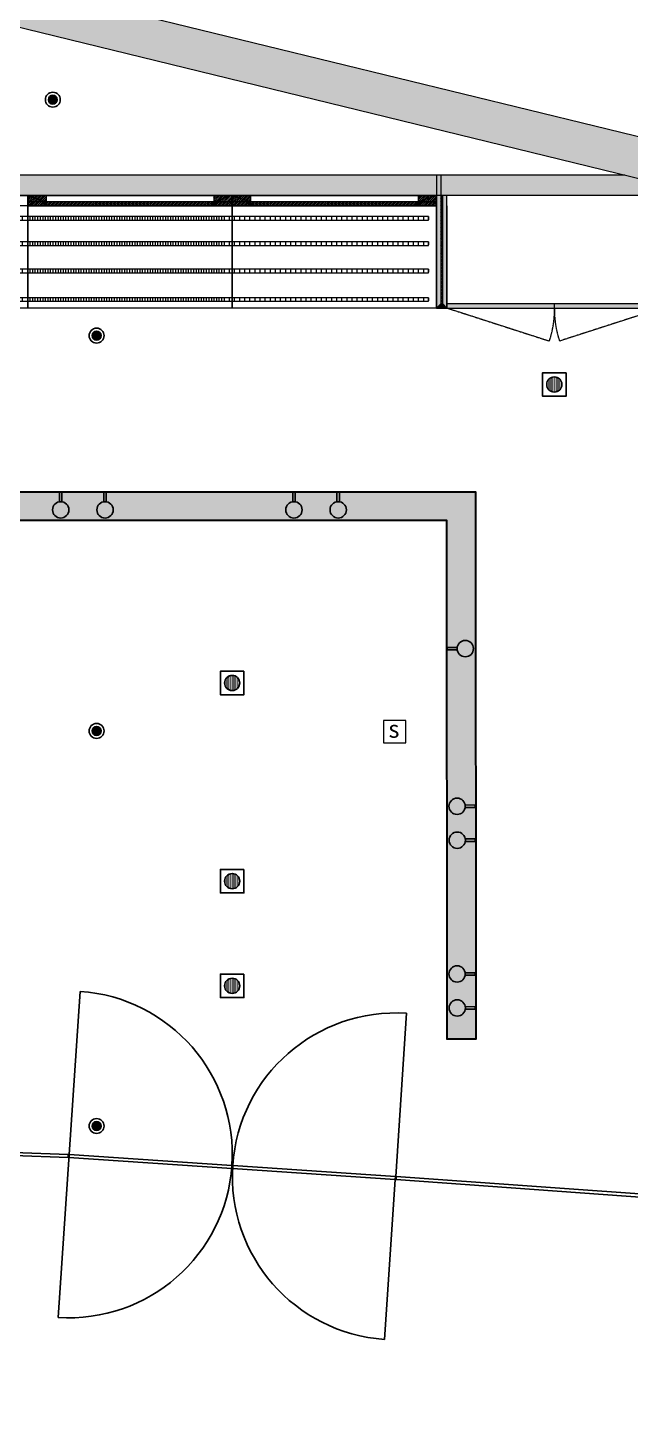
# Model space of a CAD drawing. Header units: millimetres. Extents: x 346472 to 732256, y -34068 to -15883.
# Drawn here: x 666451 to 669400, y -29478 to -22743 of the extents above; entities that cross this region are included whole.
import ezdxf

# ---------------------------------------------------------------- set-up
doc = ezdxf.new("R2010")
doc.units = ezdxf.units.MM
doc.header["$LTSCALE"] = 7
doc.linetypes.add('DASH', pattern=[0.35, 0.25, -0.1])
doc.linetypes.add('TRATTEGGIATA2', pattern=[9.525, 6.35, -3.175])
doc.layers.get('0').update_dxf_attribs({"lineweight": 0})
for name, color, linetype in [('1建筑平面', 7, 'Continuous'), ('LD_light', 253, 'Continuous'), ('mdf panels', 7, 'Continuous'), ('WALL', 7, 'Continuous'), ('walls', 7, 'Continuous'), ('消防', 5, 'Continuous')]:
    doc.layers.add(name, color=color, linetype=linetype)
for name, color, linetype, lineweight in [('black lacquared metal', 1, 'Continuous', 9), ('EA7 FLOOR', 253, 'Continuous', 5), ('EA7 furniture', 7, 'Continuous', 5), ('LIGHTING LAY OUT', 1, 'Continuous', 18), ('materials', 1, 'Continuous', 40), ('QUOTE', 251, 'Continuous', 5), ('文字', 6, 'Continuous', 5)]:
    doc.layers.add(name, color=color, linetype=linetype, lineweight=lineweight)
doc.styles.add('图签-仿宋', font='')
doc.styles.get('图签-仿宋').set_extended_font_data('FangSong_GB2312')
pattern_1 = [(45, (577591.918, -38300.846), (-4.49012806, 4.49012806), [])]
pattern_2 = [(45, (578591.918, -38300.846), (-4.49012806, 4.49012806), [])]
pattern_3 = [(270, (858875.792, -16040.655), (25, -2e-14), [120, -15, 30, -15])]
pattern_4 = [(270, (858875.792, -15643.892), (25, -2e-14), [120, -15, 30, -15])]
pattern_5 = [(270, (858875.792, -15901.082), (25, -2e-14), [120, -15, 30, -15])]
pattern_6 = [(270, (858875.792, -15767.665), (25, -2e-14), [120, -15, 30, -15])]
pattern_7 = [(270, (859887.348, -16040.655), (25, -2e-14), [120, -15, 30, -15])]
pattern_8 = [(270, (859887.348, -15643.892), (25, -2e-14), [120, -15, 30, -15])]
pattern_9 = [(270, (859887.348, -15901.082), (25, -2e-14), [120, -15, 30, -15])]
pattern_10 = [(270, (859887.348, -15767.665), (25, -2e-14), [120, -15, 30, -15])]

# ---------------------------------------------------------------- blocks, each defined once
blk = doc.blocks.new('Single Rec_1')
at = {"layer": 'LD_light'}
h = blk.add_hatch(dxfattribs=at)
h.set_pattern_fill('DOTS', color=1, scale=10, style=0)
h.set_pattern_definition([(0, (-51.6286, 0), (0.3125, 0.625), [0, -0.625])])
h.paths.add_polyline_path([(10111.94, -501.53, 1), (10103.73, -501.53, 1)])
at = {"layer": 'LD_light', "color": 1}
blk.add_lwpolyline([(10101.49, -495.18), (10114.19, -495.18), (10114.19, -507.88), (10101.49, -507.88)], close=True, dxfattribs=at)
blk.add_circle((10107.84, -501.53), 4.11, dxfattribs=at)
blk = doc.blocks.new('VIVO-M_F')
at = {"layer": 'LD_light', "color": 1}
for p, q in [((10141.08, -318.12), (10141.08, -312.06)), ((10141.08, -312.06), (10142.58, -312.06)), ((10142.58, -318.12), (10142.58, -312.06))]:
    blk.add_line(p, q, dxfattribs=at)
blk.add_circle((10141.83, -323.06), 5, dxfattribs=at)
blk = doc.blocks.new('A$C1A5804E3')
at = {"color": 5, "ltscale": 2}
blk.add_lwpolyline([(-699236, -432956), (-698936, -432956), (-698936, -432656), (-699236, -432656)], close=True, dxfattribs=at)
at = {"color": 5, "ltscale": 2, "style": '图签-仿宋'}
blk.add_text('s', height=232, dxfattribs=at).set_placement((-699174, -432889))

msp = doc.modelspace()

# ---------------------------------------------------------------- hatches: boundary and pattern name
at = {"lineweight": 5, "ltscale": 100}
h = msp.add_hatch(color=0, dxfattribs=at)
h.dxf.hatch_style = 1
h.paths.add_polyline_path([(667362.4, -23566.1), (667450.4, -23566.1), (667362.4, -23596.1)], flags=17)
h.paths.add_polyline_path([(667450.4, -23566.1), (667450.4, -23596.1), (667362.4, -23596.1)])
h.paths.add_polyline_path([(667372.4, -23596.1), (667450.4, -23596.1), (667450.4, -23616.1), (667372.4, -23616.1)])
h.paths.add_polyline_path([(666454.4, -23596.1), (667362.4, -23596.1), (667362.4, -23616.1), (666454.4, -23616.1)])
h.paths.add_polyline_path([(666454.4, -23566.1), (666542.4, -23566.1), (666542.4, -23596.1)], flags=17)
h.paths.add_polyline_path([(666454.4, -23566.1), (666542.4, -23596.1), (666454.4, -23596.1)])
h = msp.add_hatch(color=8, dxfattribs=at)
h.dxf.hatch_style = 1
h.paths.add_polyline_path([(667362.4, -23566.1), (667450.4, -23566.1), (667362.4, -23596.1)], flags=17)
h.paths.add_polyline_path([(667450.4, -23566.1), (667450.4, -23596.1), (667362.4, -23596.1)])
h.paths.add_polyline_path([(667372.4, -23596.1), (667450.4, -23596.1), (667450.4, -23616.1), (667372.4, -23616.1)])
h.paths.add_polyline_path([(666454.4, -23596.1), (667362.4, -23596.1), (667362.4, -23616.1), (666454.4, -23616.1)])
h.paths.add_polyline_path([(666454.4, -23566.1), (666542.4, -23566.1), (666542.4, -23596.1)], flags=17)
h.paths.add_polyline_path([(666454.4, -23566.1), (666542.4, -23596.1), (666454.4, -23596.1)])
h = msp.add_hatch(color=0, dxfattribs=at)
h.dxf.hatch_style = 1
h.paths.add_polyline_path([(668362.4, -23566.1), (668450.4, -23566.1), (668362.4, -23596.1)], flags=17)
h.paths.add_polyline_path([(668450.4, -23566.1), (668450.4, -23596.1), (668362.4, -23596.1)])
h.paths.add_polyline_path([(668372.4, -23596.1), (668450.4, -23596.1), (668450.4, -23616.1), (668372.4, -23616.1)])
h.paths.add_polyline_path([(667454.4, -23596.1), (668362.4, -23596.1), (668362.4, -23616.1), (667454.4, -23616.1)])
h.paths.add_polyline_path([(667454.4, -23566.1), (667542.4, -23566.1), (667542.4, -23596.1)], flags=17)
h.paths.add_polyline_path([(667454.4, -23566.1), (667542.4, -23596.1), (667454.4, -23596.1)])
h = msp.add_hatch(color=8, dxfattribs=at)
h.dxf.hatch_style = 1
h.paths.add_polyline_path([(668362.4, -23566.1), (668450.4, -23566.1), (668362.4, -23596.1)], flags=17)
h.paths.add_polyline_path([(668450.4, -23566.1), (668450.4, -23596.1), (668362.4, -23596.1)])
h.paths.add_polyline_path([(668372.4, -23596.1), (668450.4, -23596.1), (668450.4, -23616.1), (668372.4, -23616.1)])
h.paths.add_polyline_path([(667454.4, -23596.1), (668362.4, -23596.1), (668362.4, -23616.1), (667454.4, -23616.1)])
h.paths.add_polyline_path([(667454.4, -23566.1), (667542.4, -23566.1), (667542.4, -23596.1)], flags=17)
h.paths.add_polyline_path([(667454.4, -23566.1), (667542.4, -23596.1), (667454.4, -23596.1)])
at = {"layer": 'EA7 furniture', "lineweight": 5}
h = msp.add_hatch(color=0, dxfattribs=at)
h.dxf.hatch_style = 1
h.paths.add_polyline_path([(669028.6, -24096.1), (668502.4, -24096.1), (668502.4, -24116.1), (669028.6, -24116.1)])
h.paths.add_polyline_path([(669554.7, -24096.1), (669052.4, -24096.1), (669052.4, -24116.1), (669554.7, -24116.1), (669554.7, -24116.1)])
h.paths.add_polyline_path([(669052.4, -24096.1), (669028.6, -24096.1), (669028.6, -24116.1), (669052.4, -24116.1)])
h = msp.add_hatch(color=8, dxfattribs=at)
h.dxf.hatch_style = 1
h.paths.add_polyline_path([(669028.6, -24096.1), (668502.4, -24096.1), (668502.4, -24116.1), (669028.6, -24116.1)])
h.paths.add_polyline_path([(669554.7, -24096.1), (669052.4, -24096.1), (669052.4, -24116.1), (669554.7, -24116.1), (669554.7, -24116.1)])
h.paths.add_polyline_path([(669052.4, -24096.1), (669028.6, -24096.1), (669028.6, -24116.1), (669052.4, -24116.1)])
at = {"layer": 'LIGHTING LAY OUT'}
h = msp.add_hatch(dxfattribs=at)
h.set_pattern_fill('ACAD_ISO08W100', color=1, scale=5, angle=-90)
h.set_pattern_definition(pattern_4)
h.paths.add_polyline_path([(667401.6, -23669), (665451.1, -23669), (665451.1, -23686.5), (667401.6, -23686.5)])
h = msp.add_hatch(dxfattribs=at)
h.set_pattern_fill('ACAD_ISO08W100', color=8, scale=5, angle=-90)
h.set_pattern_definition(pattern_4)
h.paths.add_polyline_path([(667401.6, -23669), (665451.1, -23669), (665451.1, -23686.5), (667401.6, -23686.5)])
h = msp.add_hatch(dxfattribs=at)
h.set_pattern_fill('ACAD_ISO08W100', color=1, scale=5, angle=-90)
h.set_pattern_definition(pattern_8)
h.paths.add_polyline_path([(668413.2, -23669), (666462.7, -23669), (666462.7, -23686.5), (668413.2, -23686.5)])
h = msp.add_hatch(dxfattribs=at)
h.set_pattern_fill('ACAD_ISO08W100', color=8, scale=5, angle=-90)
h.set_pattern_definition(pattern_8)
h.paths.add_polyline_path([(668413.2, -23669), (666462.7, -23669), (666462.7, -23686.5), (668413.2, -23686.5)])
h = msp.add_hatch(dxfattribs=at)
h.set_pattern_fill('ACAD_ISO08W100', color=1, scale=5, angle=-90)
h.set_pattern_definition(pattern_6)
h.paths.add_polyline_path([(667401.6, -23792.7), (665451.1, -23792.7), (665451.1, -23810.2), (667401.6, -23810.2)])
h = msp.add_hatch(dxfattribs=at)
h.set_pattern_fill('ACAD_ISO08W100', color=8, scale=5, angle=-90)
h.set_pattern_definition(pattern_6)
h.paths.add_polyline_path([(667401.6, -23792.7), (665451.1, -23792.7), (665451.1, -23810.2), (667401.6, -23810.2)])
h = msp.add_hatch(dxfattribs=at)
h.set_pattern_fill('ACAD_ISO08W100', color=1, scale=5, angle=-90)
h.set_pattern_definition(pattern_10)
h.paths.add_polyline_path([(668413.2, -23792.7), (666462.7, -23792.7), (666462.7, -23810.2), (668413.2, -23810.2)])
h = msp.add_hatch(dxfattribs=at)
h.set_pattern_fill('ACAD_ISO08W100', color=8, scale=5, angle=-90)
h.set_pattern_definition(pattern_10)
h.paths.add_polyline_path([(668413.2, -23792.7), (666462.7, -23792.7), (666462.7, -23810.2), (668413.2, -23810.2)])
h = msp.add_hatch(dxfattribs=at)
h.set_pattern_fill('ACAD_ISO08W100', color=1, scale=5, angle=-90)
h.set_pattern_definition(pattern_5)
h.paths.add_polyline_path([(667401.6, -23926.2), (665451.1, -23926.2), (665451.1, -23943.6), (667401.6, -23943.6)])
h = msp.add_hatch(dxfattribs=at)
h.set_pattern_fill('ACAD_ISO08W100', color=8, scale=5, angle=-90)
h.set_pattern_definition(pattern_5)
h.paths.add_polyline_path([(667401.6, -23926.2), (665451.1, -23926.2), (665451.1, -23943.6), (667401.6, -23943.6)])
h = msp.add_hatch(dxfattribs=at)
h.set_pattern_fill('ACAD_ISO08W100', color=1, scale=5, angle=-90)
h.set_pattern_definition(pattern_9)
h.paths.add_polyline_path([(668413.2, -23926.2), (666462.7, -23926.2), (666462.7, -23943.6), (668413.2, -23943.6)])
h = msp.add_hatch(dxfattribs=at)
h.set_pattern_fill('ACAD_ISO08W100', color=8, scale=5, angle=-90)
h.set_pattern_definition(pattern_9)
h.paths.add_polyline_path([(668413.2, -23926.2), (666462.7, -23926.2), (666462.7, -23943.6), (668413.2, -23943.6)])
h = msp.add_hatch(dxfattribs=at)
h.set_pattern_fill('ACAD_ISO08W100', color=1, scale=5, angle=-90)
h.set_pattern_definition(pattern_3)
h.paths.add_polyline_path([(667401.6, -24065.7), (665451.1, -24065.7), (665451.1, -24083.2), (667401.6, -24083.2)])
h = msp.add_hatch(dxfattribs=at)
h.set_pattern_fill('ACAD_ISO08W100', color=8, scale=5, angle=-90)
h.set_pattern_definition(pattern_3)
h.paths.add_polyline_path([(667401.6, -24065.7), (665451.1, -24065.7), (665451.1, -24083.2), (667401.6, -24083.2)])
h = msp.add_hatch(dxfattribs=at)
h.set_pattern_fill('ACAD_ISO08W100', color=1, scale=5, angle=-90)
h.set_pattern_definition(pattern_7)
h.paths.add_polyline_path([(668413.2, -24065.7), (666462.7, -24065.7), (666462.7, -24083.2), (668413.2, -24083.2)])
h = msp.add_hatch(dxfattribs=at)
h.set_pattern_fill('ACAD_ISO08W100', color=8, scale=5, angle=-90)
h.set_pattern_definition(pattern_7)
h.paths.add_polyline_path([(668413.2, -24065.7), (666462.7, -24065.7), (666462.7, -24083.2), (668413.2, -24083.2)])
at = {"layer": 'mdf panels', "lineweight": 5}
h = msp.add_hatch(dxfattribs=at)
h.set_pattern_fill('ANSI31', color=0, scale=2)
h.set_pattern_definition(pattern_1)
h.paths.add_polyline_path([(666532.4, -23596.1), (666454.4, -23596.1), (666454.4, -23616.1), (666532.4, -23616.1)])
h.paths.add_polyline_path([(666542.4, -23566.1), (666454.4, -23566.1), (666542.4, -23596.1)], flags=17)
h.paths.add_polyline_path([(666454.4, -23566.1), (666454.4, -23596.1), (666532.4, -23596.1), (666542.4, -23596.1)], flags=17)
h.paths.add_polyline_path([(667450.4, -23566.1), (667362.4, -23566.1), (667450.4, -23596.1)], flags=17)
h.paths.add_polyline_path([(667362.4, -23566.1), (667362.4, -23596.1), (667450.4, -23596.1)], flags=17)
h.paths.add_polyline_path([(667362.4, -23616.1), (667362.4, -23596.1), (666542.4, -23596.1), (666542.4, -23616.1)])
h.paths.add_polyline_path([(667372.4, -23596.1), (667372.4, -23616.1), (667450.4, -23616.1), (667450.4, -23596.1)])
h = msp.add_hatch(dxfattribs=at)
h.set_pattern_fill('ANSI31', color=8, scale=2)
h.set_pattern_definition(pattern_1)
h.paths.add_polyline_path([(666532.4, -23596.1), (666454.4, -23596.1), (666454.4, -23616.1), (666532.4, -23616.1)])
h.paths.add_polyline_path([(666542.4, -23566.1), (666454.4, -23566.1), (666542.4, -23596.1)], flags=17)
h.paths.add_polyline_path([(666454.4, -23566.1), (666454.4, -23596.1), (666532.4, -23596.1), (666542.4, -23596.1)], flags=17)
h.paths.add_polyline_path([(667450.4, -23566.1), (667362.4, -23566.1), (667450.4, -23596.1)], flags=17)
h.paths.add_polyline_path([(667362.4, -23566.1), (667362.4, -23596.1), (667450.4, -23596.1)], flags=17)
h.paths.add_polyline_path([(667362.4, -23616.1), (667362.4, -23596.1), (666542.4, -23596.1), (666542.4, -23616.1)])
h.paths.add_polyline_path([(667372.4, -23596.1), (667372.4, -23616.1), (667450.4, -23616.1), (667450.4, -23596.1)])
h = msp.add_hatch(dxfattribs=at)
h.set_pattern_fill('ANSI31', color=0, scale=2)
h.set_pattern_definition(pattern_2)
h.paths.add_polyline_path([(667532.4, -23596.1), (667454.4, -23596.1), (667454.4, -23616.1), (667532.4, -23616.1)])
h.paths.add_polyline_path([(667542.4, -23566.1), (667454.4, -23566.1), (667542.4, -23596.1)], flags=17)
h.paths.add_polyline_path([(667454.4, -23566.1), (667454.4, -23596.1), (667532.4, -23596.1), (667542.4, -23596.1)], flags=17)
h.paths.add_polyline_path([(668450.4, -23566.1), (668362.4, -23566.1), (668450.4, -23596.1)], flags=17)
h.paths.add_polyline_path([(668362.4, -23566.1), (668362.4, -23596.1), (668450.4, -23596.1)], flags=17)
h.paths.add_polyline_path([(668362.4, -23616.1), (668362.4, -23596.1), (667542.4, -23596.1), (667542.4, -23616.1)])
h.paths.add_polyline_path([(668372.4, -23596.1), (668372.4, -23616.1), (668450.4, -23616.1), (668450.4, -23596.1)])
h = msp.add_hatch(dxfattribs=at)
h.set_pattern_fill('ANSI31', color=8, scale=2)
h.set_pattern_definition(pattern_2)
h.paths.add_polyline_path([(667532.4, -23596.1), (667454.4, -23596.1), (667454.4, -23616.1), (667532.4, -23616.1)])
h.paths.add_polyline_path([(667542.4, -23566.1), (667454.4, -23566.1), (667542.4, -23596.1)], flags=17)
h.paths.add_polyline_path([(667454.4, -23566.1), (667454.4, -23596.1), (667532.4, -23596.1), (667542.4, -23596.1)], flags=17)
h.paths.add_polyline_path([(668450.4, -23566.1), (668362.4, -23566.1), (668450.4, -23596.1)], flags=17)
h.paths.add_polyline_path([(668362.4, -23566.1), (668362.4, -23596.1), (668450.4, -23596.1)], flags=17)
h.paths.add_polyline_path([(668362.4, -23616.1), (668362.4, -23596.1), (667542.4, -23596.1), (667542.4, -23616.1)])
h.paths.add_polyline_path([(668372.4, -23596.1), (668372.4, -23616.1), (668450.4, -23616.1), (668450.4, -23596.1)])
at = {"layer": 'QUOTE', "lineweight": 5}
h = msp.add_hatch(color=3, dxfattribs=at)
h.dxf.hatch_style = 1
h.set_gradient(color1=(63, 255, 0), color2=(0, 255, 0), tint=1)
h.paths.add_polyline_path([(662262.4, -25016.1), (668644.8, -25016.1), (668644.4, -25157.9), (662262.4, -25157.9)])
h = msp.add_hatch(color=3, dxfattribs=at)
h.dxf.hatch_style = 1
h.set_gradient(color1=(63, 255, 0), color2=(0, 255, 0), tint=1)
h.paths.add_polyline_path([(668500.2, -25157.9), (668644.4, -25157.9), (668644.4, -27695.5), (668500.2, -27695.5)])
at = {"layer": 'WALL', "lineweight": 5}
h = msp.add_hatch(color=0, dxfattribs=at)
h.dxf.hatch_style = 1
h.paths.add_polyline_path([(668472.4, -24096.1), (668452.4, -24116.1), (668452.4, -23566.1), (668472.4, -23566.1)])
h = msp.add_hatch(color=8, dxfattribs=at)
h.dxf.hatch_style = 1
h.paths.add_polyline_path([(668472.4, -24096.1), (668452.4, -24116.1), (668452.4, -23566.1), (668472.4, -23566.1)])
h = msp.add_hatch(color=0, dxfattribs=at)
h.dxf.hatch_style = 1
h.paths.add_polyline_path([(668482.4, -24096.1), (668502.4, -24116.1), (668502.4, -23566.8), (668482.4, -23566.8)])
h = msp.add_hatch(color=8, dxfattribs=at)
h.dxf.hatch_style = 1
h.paths.add_polyline_path([(668482.4, -24096.1), (668502.4, -24116.1), (668502.4, -23566.8), (668482.4, -23566.8)])
h = msp.add_hatch(color=0, dxfattribs=at)
h.dxf.hatch_style = 1
h.paths.add_polyline_path([(668452.4, -24116.1), (668502.4, -24116.1), (668482.4, -24096.1), (668472.4, -24096.1)])
h = msp.add_hatch(color=8, dxfattribs=at)
h.dxf.hatch_style = 1
h.paths.add_polyline_path([(668452.4, -24116.1), (668502.4, -24116.1), (668482.4, -24096.1), (668472.4, -24096.1)])
at = {"layer": 'walls', "lineweight": 5}
h = msp.add_hatch(color=0, dxfattribs=at)
h.dxf.hatch_style = 1
h.paths.add_polyline_path([(659721.3, -18888.6), (659443.8, -18990.8), (660125.2, -21259.8), (660416, -28254), (660615.8, -28245.5), (660325, -21251.5), (665452.4, -22506.4), (665452.4, -22300.5), (660372.6, -21057.2)])
h.paths.add_polyline_path([(665452.4, -22300.5), (665452.4, -22506.4), (672345.2, -24193.4), (672208.2, -24753.3), (672189.5, -24829.7), (672286.6, -24853.4), (672383.8, -24877.2), (672587, -24046.7)])
h.paths.add_polyline_path([(672140.1, -25872.8), (672177, -25722.3), (671982.7, -25674.7), (671898.3, -26019.5), (674287.8, -26604.4), (673756.4, -28775.6), (673963.9, -28775.6), (674533.9, -26463.9)])
h.paths.add_polyline_path([(673963.9, -28775.6), (673756.4, -28775.6), (673715.9, -28941), (673911, -28990.1)])
h.paths.add_polyline_path([(673716.6, -28941.2), (673694.3, -29029.3), (673670.8, -29125.5), (673669.7, -29129.8), (675073.2, -29478.4), (675123.7, -29295.2)])
h = msp.add_hatch(color=8, dxfattribs=at)
h.dxf.hatch_style = 1
h.paths.add_polyline_path([(659721.3, -18888.6), (659443.8, -18990.8), (660125.2, -21259.8), (660416, -28254), (660615.8, -28245.5), (660325, -21251.5), (665452.4, -22506.4), (665452.4, -22300.5), (660372.6, -21057.2)])
h.paths.add_polyline_path([(665452.4, -22300.5), (665452.4, -22506.4), (672345.2, -24193.4), (672208.2, -24753.3), (672189.5, -24829.7), (672286.6, -24853.4), (672383.8, -24877.2), (672587, -24046.7)])
h.paths.add_polyline_path([(672140.1, -25872.8), (672177, -25722.3), (671982.7, -25674.7), (671898.3, -26019.5), (674287.8, -26604.4), (673756.4, -28775.6), (673963.9, -28775.6), (674533.9, -26463.9)])
h.paths.add_polyline_path([(673963.9, -28775.6), (673756.4, -28775.6), (673715.9, -28941), (673911, -28990.1)])
h.paths.add_polyline_path([(673716.6, -28941.2), (673694.3, -29029.3), (673670.8, -29125.5), (673669.7, -29129.8), (675073.2, -29478.4), (675123.7, -29295.2)])
h = msp.add_hatch(dxfattribs=at)
h.set_pattern_fill('AR-CONC', color=8, scale=0.5)
h.paths.add_polyline_path([(669554.7, -23510.5), (669373.5, -23466.1), (665452.4, -23466.1), (665452.4, -23566.1), (669554.7, -23566.1)])
h.paths.add_polyline_path([(665452.4, -23466.1), (662452.4, -23466.1), (662422.4, -23466.1), (662422.4, -23566.1), (665452.4, -23566.1)])
h.paths.add_polyline_path([(662502.4, -21784.4), (662422.4, -21760), (662422.4, -22726.1), (662502.4, -22726.1)])
at = {"layer": '消防', "ltscale": 2}
for points in [[(666596.9, -23096.3, 1), (666553.2, -23096.3, 1)], [(666810.8, -24251.3, 1), (666767, -24251.3, 1)], [(666810.8, -26186.3, 1), (666767, -26186.3, 1)], [(666810.8, -28120.2, 1), (666767, -28120.2, 1)]]:
    msp.add_hatch(color=5, dxfattribs=at).paths.add_polyline_path(points)

# ---------------------------------------------------------------- linework, layer by layer
at = {"layer": '1建筑平面', "color": 8}
for p, q in [((666708.5, -27461, 0.2), (666601, -29057.4, 0.2)), ((668304.8, -27568.5, 0.2), (668252.4, -28366.7, 0.2)), ((668250.1, -28381.6, 0.2), (668197.4, -29164.9, 0.2))]:
    msp.add_line(p, q, dxfattribs=at)
at = {"layer": '1建筑平面', "color": 8, "elevation": 0.2}
for points in [[(664256.4, -28171.2), (664256.4, -28186.2), (666649.7, -28274.2), (666649.7, -28259.2)], [(666654.7, -28259.2), (666653.7, -28274.2), (667449.9, -28327.9), (667450.9, -28312.9)], [(668251.1, -28366.7), (668250.1, -28381.6), (667453.9, -28327.9), (667454.9, -28312.9)], [(668254.1, -28366.6), (668254.1, -28381.6), (669604.4, -28479.4), (669604.4, -28464.4)]]:
    msp.add_lwpolyline(points, close=True, dxfattribs=at)
at = {"layer": '1建筑平面', "color": 8}
for centre, start, end in [((666652.8, -28259.1, 0.2), 266.28915, 86.00819), ((668253.1, -28366.8, 0.2), 86.28933, 266.00801)]:
    msp.add_arc(centre, 800, start, end, dxfattribs=at)
at = {"layer": 'black lacquared metal', "color": 0, "lineweight": 5, "elevation": 0.2}
for points in [[(665452.4, -23566.1), (666452.4, -23566.1), (666452.4, -24116.1), (665452.4, -24116.1)], [(666452.4, -23566.1), (666450.4, -23566.1), (666450.4, -23616.1), (666452.4, -23616.1)], [(666452.4, -23566.1), (667452.4, -23566.1), (667452.4, -24116.1), (666452.4, -24116.1)], [(666452.4, -23566.1), (666454.4, -23566.1), (666454.4, -23616.1), (666452.4, -23616.1)], [(667452.4, -23566.1), (667450.4, -23566.1), (667450.4, -23616.1), (667452.4, -23616.1)], [(667452.4, -23566.1), (668452.4, -23566.1), (668452.4, -24116.1), (667452.4, -24116.1)], [(667452.4, -23566.1), (667454.4, -23566.1), (667454.4, -23616.1), (667452.4, -23616.1)], [(668452.4, -23566.1), (668450.4, -23566.1), (668450.4, -23616.1), (668452.4, -23616.1)]]:
    msp.add_lwpolyline(points, close=True, dxfattribs=at)
at = {"layer": 'black lacquared metal', "color": 0, "linetype": 'TRATTEGGIATA2', "lineweight": 5, "elevation": 0.2}
for points in [[(665452.4, -23566.1), (666452.4, -23566.1), (666452.4, -23616.1), (665452.4, -23616.1)], [(665452.4, -23566.1), (666452.4, -23566.1), (666452.4, -23616.1), (665452.4, -23616.1)], [(666452.4, -23566.1), (667452.4, -23566.1), (667452.4, -23616.1), (666452.4, -23616.1)], [(666452.4, -23566.1), (667452.4, -23566.1), (667452.4, -23616.1), (666452.4, -23616.1)], [(667452.4, -23566.1), (668452.4, -23566.1), (668452.4, -23616.1), (667452.4, -23616.1)], [(667452.4, -23566.1), (668452.4, -23566.1), (668452.4, -23616.1), (667452.4, -23616.1)]]:
    msp.add_lwpolyline(points, close=True, dxfattribs=at)
at = {"layer": 'black lacquared metal', "color": 8, "lineweight": 5, "elevation": 0.2}
for points in [[(665452.4, -23566.1), (666452.4, -23566.1), (666452.4, -24116.1), (665452.4, -24116.1)], [(666452.4, -23566.1), (666450.4, -23566.1), (666450.4, -23616.1), (666452.4, -23616.1)], [(666452.4, -23566.1), (667452.4, -23566.1), (667452.4, -24116.1), (666452.4, -24116.1)], [(666452.4, -23566.1), (666454.4, -23566.1), (666454.4, -23616.1), (666452.4, -23616.1)], [(667452.4, -23566.1), (667450.4, -23566.1), (667450.4, -23616.1), (667452.4, -23616.1)], [(667452.4, -23566.1), (668452.4, -23566.1), (668452.4, -24116.1), (667452.4, -24116.1)], [(667452.4, -23566.1), (667454.4, -23566.1), (667454.4, -23616.1), (667452.4, -23616.1)], [(668452.4, -23566.1), (668450.4, -23566.1), (668450.4, -23616.1), (668452.4, -23616.1)]]:
    msp.add_lwpolyline(points, close=True, dxfattribs=at)
at = {"layer": 'black lacquared metal', "color": 8, "linetype": 'TRATTEGGIATA2', "lineweight": 5, "elevation": 0.2}
for points in [[(665452.4, -23566.1), (666452.4, -23566.1), (666452.4, -23616.1), (665452.4, -23616.1)], [(665452.4, -23566.1), (666452.4, -23566.1), (666452.4, -23616.1), (665452.4, -23616.1)], [(666452.4, -23566.1), (667452.4, -23566.1), (667452.4, -23616.1), (666452.4, -23616.1)], [(666452.4, -23566.1), (667452.4, -23566.1), (667452.4, -23616.1), (666452.4, -23616.1)], [(667452.4, -23566.1), (668452.4, -23566.1), (668452.4, -23616.1), (667452.4, -23616.1)], [(667452.4, -23566.1), (668452.4, -23566.1), (668452.4, -23616.1), (667452.4, -23616.1)]]:
    msp.add_lwpolyline(points, close=True, dxfattribs=at)
at = {"layer": 'EA7 FLOOR', "color": 0, "lineweight": 5}
msp.add_line((668452.4, -24116.1, 0.2), (668452.4, -23566.1, 0.2), dxfattribs=at)
at = {"layer": 'EA7 FLOOR', "color": 8, "lineweight": 5}
msp.add_line((668452.4, -24116.1, 0.2), (668452.4, -23566.1, 0.2), dxfattribs=at)
at = {"layer": 'EA7 furniture', "color": 0, "lineweight": 5}
for p, q in [((668452.4, -23566.1, 0.2), (668452.4, -24116.1, 0.2)), ((668502.4, -23566.1, 0.2), (668452.4, -23566.1, 0.2)), ((668502.4, -24116.1, 0.2), (668502.4, -23566.1, 0.2)), ((668452.4, -24116.1, 0.2), (668502.4, -24116.1, 0.2))]:
    msp.add_line(p, q, dxfattribs=at)
at = {"layer": 'EA7 furniture', "color": 8, "lineweight": 5}
for p, q in [((668452.4, -23566.1, 0.2), (668452.4, -24116.1, 0.2)), ((668502.4, -23566.1, 0.2), (668452.4, -23566.1, 0.2)), ((668502.4, -24116.1, 0.2), (668502.4, -23566.1, 0.2)), ((668452.4, -24116.1, 0.2), (668502.4, -24116.1, 0.2))]:
    msp.add_line(p, q, dxfattribs=at)
at = {"layer": 'EA7 furniture', "color": 0, "linetype": 'Continuous', "lineweight": 5}
for p, q in [((668472.4, -23570.4, 0.2), (668476, -23566.8, 0.2)), ((668472.4, -23579.3, 0.2), (668482.4, -23569.3, 0.2)), ((668472.4, -23588.3, 0.2), (668482.4, -23578.3, 0.2)), ((668472.4, -23597.3, 0.2), (668482.4, -23587.3, 0.2)), ((668472.4, -23606.3, 0.2), (668482.4, -23596.3, 0.2)), ((668472.4, -23615.3, 0.2), (668482.4, -23605.3, 0.2)), ((668472.4, -23624.2, 0.2), (668482.4, -23614.2, 0.2)), ((668472.4, -23633.2, 0.2), (668482.4, -23623.2, 0.2)), ((668472.4, -23642.2, 0.2), (668482.4, -23632.2, 0.2)), ((668472.4, -23651.2, 0.2), (668482.4, -23641.2, 0.2)), ((668472.4, -23660.2, 0.2), (668482.4, -23650.2, 0.2)), ((668472.4, -23669.1, 0.2), (668482.4, -23659.1, 0.2)), ((668472.4, -23678.1, 0.2), (668482.4, -23668.1, 0.2)), ((668472.4, -23687.1, 0.2), (668482.4, -23677.1, 0.2)), ((668472.4, -23696.1, 0.2), (668482.4, -23686.1, 0.2)), ((668472.4, -23705.1, 0.2), (668482.4, -23695.1, 0.2)), ((668472.4, -23714, 0.2), (668482.4, -23704, 0.2)), ((668472.4, -23723, 0.2), (668482.4, -23713, 0.2)), ((668472.4, -23732, 0.2), (668482.4, -23722, 0.2)), ((668472.4, -23741, 0.2), (668482.4, -23731, 0.2)), ((668472.4, -23750, 0.2), (668482.4, -23740, 0.2)), ((668472.4, -23758.9, 0.2), (668482.4, -23748.9, 0.2)), ((668472.4, -23767.9, 0.2), (668482.4, -23757.9, 0.2)), ((668472.4, -23776.9, 0.2), (668482.4, -23766.9, 0.2)), ((668472.4, -23785.9, 0.2), (668482.4, -23775.9, 0.2)), ((668472.4, -23794.9, 0.2), (668482.4, -23784.9, 0.2)), ((668472.4, -23803.8, 0.2), (668482.4, -23793.8, 0.2)), ((668472.4, -23812.8, 0.2), (668482.4, -23802.8, 0.2)), ((668472.4, -23821.8, 0.2), (668482.4, -23811.8, 0.2)), ((668472.4, -23830.8, 0.2), (668482.4, -23820.8, 0.2)), ((668472.4, -23839.8, 0.2), (668482.4, -23829.8, 0.2)), ((668472.4, -23848.7, 0.2), (668482.4, -23838.7, 0.2)), ((668472.4, -23857.7, 0.2), (668482.4, -23847.7, 0.2)), ((668472.4, -23866.7, 0.2), (668482.4, -23856.7, 0.2)), ((668472.4, -23875.7, 0.2), (668482.4, -23865.7, 0.2)), ((668472.4, -23884.7, 0.2), (668482.4, -23874.7, 0.2)), ((668472.4, -23893.6, 0.2), (668482.4, -23883.7, 0.2)), ((668472.4, -23902.6, 0.2), (668482.4, -23892.6, 0.2)), ((668472.4, -23911.6, 0.2), (668482.4, -23901.6, 0.2)), ((668472.4, -23920.6, 0.2), (668482.4, -23910.6, 0.2)), ((668472.4, -23929.6, 0.2), (668482.4, -23919.6, 0.2)), ((668472.4, -23938.5, 0.2), (668482.4, -23928.6, 0.2)), ((668472.4, -23947.5, 0.2), (668482.4, -23937.5, 0.2)), ((668472.4, -23956.5, 0.2), (668482.4, -23946.5, 0.2)), ((668472.4, -23965.5, 0.2), (668482.4, -23955.5, 0.2)), ((668472.4, -23974.5, 0.2), (668482.4, -23964.5, 0.2)), ((668472.4, -23983.5, 0.2), (668482.4, -23973.5, 0.2)), ((668472.4, -23992.4, 0.2), (668482.4, -23982.4, 0.2)), ((668472.4, -24001.4, 0.2), (668482.4, -23991.4, 0.2)), ((668472.4, -24010.4, 0.2), (668482.4, -24000.4, 0.2)), ((668472.4, -24019.4, 0.2), (668482.4, -24009.4, 0.2)), ((668472.4, -24028.4, 0.2), (668482.4, -24018.4, 0.2)), ((668472.4, -24037.3, 0.2), (668482.4, -24027.3, 0.2)), ((668472.4, -24046.3, 0.2), (668482.4, -24036.3, 0.2)), ((668472.4, -24055.3, 0.2), (668482.4, -24045.3, 0.2)), ((668472.4, -24064.3, 0.2), (668482.4, -24054.3, 0.2)), ((668472.4, -24073.3, 0.2), (668482.4, -24063.3, 0.2)), ((668472.4, -24082.2, 0.2), (668482.4, -24072.2, 0.2)), ((668472.4, -24091.2, 0.2), (668482.4, -24081.2, 0.2)), ((668476.5, -24096.1, 0.2), (668482.4, -24090.2, 0.2))]:
    msp.add_line(p, q, dxfattribs=at)
at = {"layer": 'EA7 furniture', "color": 8, "linetype": 'Continuous', "lineweight": 5}
for p, q in [((668472.4, -23570.4, 0.2), (668476, -23566.8, 0.2)), ((668472.4, -23579.3, 0.2), (668482.4, -23569.3, 0.2)), ((668472.4, -23588.3, 0.2), (668482.4, -23578.3, 0.2)), ((668472.4, -23597.3, 0.2), (668482.4, -23587.3, 0.2)), ((668472.4, -23606.3, 0.2), (668482.4, -23596.3, 0.2)), ((668472.4, -23615.3, 0.2), (668482.4, -23605.3, 0.2)), ((668472.4, -23624.2, 0.2), (668482.4, -23614.2, 0.2)), ((668472.4, -23633.2, 0.2), (668482.4, -23623.2, 0.2)), ((668472.4, -23642.2, 0.2), (668482.4, -23632.2, 0.2)), ((668472.4, -23651.2, 0.2), (668482.4, -23641.2, 0.2)), ((668472.4, -23660.2, 0.2), (668482.4, -23650.2, 0.2)), ((668472.4, -23669.1, 0.2), (668482.4, -23659.1, 0.2)), ((668472.4, -23678.1, 0.2), (668482.4, -23668.1, 0.2)), ((668472.4, -23687.1, 0.2), (668482.4, -23677.1, 0.2)), ((668472.4, -23696.1, 0.2), (668482.4, -23686.1, 0.2)), ((668472.4, -23705.1, 0.2), (668482.4, -23695.1, 0.2)), ((668472.4, -23714, 0.2), (668482.4, -23704, 0.2)), ((668472.4, -23723, 0.2), (668482.4, -23713, 0.2)), ((668472.4, -23732, 0.2), (668482.4, -23722, 0.2)), ((668472.4, -23741, 0.2), (668482.4, -23731, 0.2)), ((668472.4, -23750, 0.2), (668482.4, -23740, 0.2)), ((668472.4, -23758.9, 0.2), (668482.4, -23748.9, 0.2)), ((668472.4, -23767.9, 0.2), (668482.4, -23757.9, 0.2)), ((668472.4, -23776.9, 0.2), (668482.4, -23766.9, 0.2)), ((668472.4, -23785.9, 0.2), (668482.4, -23775.9, 0.2)), ((668472.4, -23794.9, 0.2), (668482.4, -23784.9, 0.2)), ((668472.4, -23803.8, 0.2), (668482.4, -23793.8, 0.2)), ((668472.4, -23812.8, 0.2), (668482.4, -23802.8, 0.2)), ((668472.4, -23821.8, 0.2), (668482.4, -23811.8, 0.2)), ((668472.4, -23830.8, 0.2), (668482.4, -23820.8, 0.2)), ((668472.4, -23839.8, 0.2), (668482.4, -23829.8, 0.2)), ((668472.4, -23848.7, 0.2), (668482.4, -23838.7, 0.2)), ((668472.4, -23857.7, 0.2), (668482.4, -23847.7, 0.2)), ((668472.4, -23866.7, 0.2), (668482.4, -23856.7, 0.2)), ((668472.4, -23875.7, 0.2), (668482.4, -23865.7, 0.2)), ((668472.4, -23884.7, 0.2), (668482.4, -23874.7, 0.2)), ((668472.4, -23893.6, 0.2), (668482.4, -23883.7, 0.2)), ((668472.4, -23902.6, 0.2), (668482.4, -23892.6, 0.2)), ((668472.4, -23911.6, 0.2), (668482.4, -23901.6, 0.2)), ((668472.4, -23920.6, 0.2), (668482.4, -23910.6, 0.2)), ((668472.4, -23929.6, 0.2), (668482.4, -23919.6, 0.2)), ((668472.4, -23938.5, 0.2), (668482.4, -23928.6, 0.2)), ((668472.4, -23947.5, 0.2), (668482.4, -23937.5, 0.2)), ((668472.4, -23956.5, 0.2), (668482.4, -23946.5, 0.2)), ((668472.4, -23965.5, 0.2), (668482.4, -23955.5, 0.2)), ((668472.4, -23974.5, 0.2), (668482.4, -23964.5, 0.2)), ((668472.4, -23983.5, 0.2), (668482.4, -23973.5, 0.2)), ((668472.4, -23992.4, 0.2), (668482.4, -23982.4, 0.2)), ((668472.4, -24001.4, 0.2), (668482.4, -23991.4, 0.2)), ((668472.4, -24010.4, 0.2), (668482.4, -24000.4, 0.2)), ((668472.4, -24019.4, 0.2), (668482.4, -24009.4, 0.2)), ((668472.4, -24028.4, 0.2), (668482.4, -24018.4, 0.2)), ((668472.4, -24037.3, 0.2), (668482.4, -24027.3, 0.2)), ((668472.4, -24046.3, 0.2), (668482.4, -24036.3, 0.2)), ((668472.4, -24055.3, 0.2), (668482.4, -24045.3, 0.2)), ((668472.4, -24064.3, 0.2), (668482.4, -24054.3, 0.2)), ((668472.4, -24073.3, 0.2), (668482.4, -24063.3, 0.2)), ((668472.4, -24082.2, 0.2), (668482.4, -24072.2, 0.2)), ((668472.4, -24091.2, 0.2), (668482.4, -24081.2, 0.2)), ((668476.5, -24096.1, 0.2), (668482.4, -24090.2, 0.2))]:
    msp.add_line(p, q, dxfattribs=at)
at = {"layer": 'LIGHTING LAY OUT', "elevation": 0.2}
for points in [[(667401.6, -23669), (665451.1, -23669), (665451.1, -23686.5), (667401.6, -23686.5)], [(668413.2, -23669), (666462.7, -23669), (666462.7, -23686.5), (668413.2, -23686.5)], [(667401.6, -23792.7), (665451.1, -23792.7), (665451.1, -23810.2), (667401.6, -23810.2)], [(668413.2, -23792.7), (666462.7, -23792.7), (666462.7, -23810.2), (668413.2, -23810.2)], [(667401.6, -23926.2), (665451.1, -23926.2), (665451.1, -23943.6), (667401.6, -23943.6)], [(668413.2, -23926.2), (666462.7, -23926.2), (666462.7, -23943.6), (668413.2, -23943.6)], [(667401.6, -24065.7), (665451.1, -24065.7), (665451.1, -24083.2), (667401.6, -24083.2)], [(668413.2, -24065.7), (666462.7, -24065.7), (666462.7, -24083.2), (668413.2, -24083.2)]]:
    msp.add_lwpolyline(points, close=True, dxfattribs=at)
at = {"layer": 'LIGHTING LAY OUT', "color": 8, "elevation": 0.2}
for points in [[(667401.6, -23669), (665451.1, -23669), (665451.1, -23686.5), (667401.6, -23686.5)], [(668413.2, -23669), (666462.7, -23669), (666462.7, -23686.5), (668413.2, -23686.5)], [(667401.6, -23792.7), (665451.1, -23792.7), (665451.1, -23810.2), (667401.6, -23810.2)], [(668413.2, -23792.7), (666462.7, -23792.7), (666462.7, -23810.2), (668413.2, -23810.2)], [(667401.6, -23926.2), (665451.1, -23926.2), (665451.1, -23943.6), (667401.6, -23943.6)], [(668413.2, -23926.2), (666462.7, -23926.2), (666462.7, -23943.6), (668413.2, -23943.6)], [(667401.6, -24065.7), (665451.1, -24065.7), (665451.1, -24083.2), (667401.6, -24083.2)], [(668413.2, -24065.7), (666462.7, -24065.7), (666462.7, -24083.2), (668413.2, -24083.2)]]:
    msp.add_lwpolyline(points, close=True, dxfattribs=at)
at = {"layer": 'LIGHTING LAY OUT', "color": 8, "lineweight": 30, "elevation": 0}
msp.add_lwpolyline([(662262.4, -25016.1), (668642.4, -25016.1), (668644.4, -27695.5), (668504.4, -27695.5), (668502.4, -25156.1), (662402.4, -25156.1), (662404.4, -27670.3), (662264.4, -27670.3), (662262.4, -25016.1)], dxfattribs=at)
at = {"layer": 'materials', "color": 0, "lineweight": 5}
msp.add_line((668502.4, -24116.1, 0.2), (668452.4, -24116.1, 0.2), dxfattribs=at)
msp.add_line((668502.4, -24116.1, 0.2), (668452.4, -24116.1, 0.2), dxfattribs=at)
at = {"layer": 'materials', "color": 8, "lineweight": 5}
msp.add_line((668502.4, -24116.1, 0.2), (668452.4, -24116.1, 0.2), dxfattribs=at)
msp.add_line((668502.4, -24116.1, 0.2), (668452.4, -24116.1, 0.2), dxfattribs=at)
at = {"layer": 'mdf panels', "color": 0, "lineweight": 5}
for p, q in [((666452.4, -23566.1, 0.2), (666452.4, -23616.1, 0.2)), ((666452.4, -23566.1, 0.2), (666452.4, -23616.1, 0.2)), ((666452.4, -23566.1, 0.2), (666452.4, -23616.1, 0.2)), ((666452.4, -23566.1, 0.2), (666452.4, -23616.1, 0.2)), ((666454.4, -23566.1, 0.2), (666454.4, -23616.1, 0.2)), ((666454.4, -23566.1, 0.2), (666542.4, -23596.1, 0.2)), ((667450.4, -23566.1, 0.2), (667362.4, -23596.1, 0.2)), ((667450.4, -23566.1, 0.2), (667450.4, -23616.1, 0.2)), ((667452.4, -23566.1, 0.2), (667452.4, -23616.1, 0.2)), ((667452.4, -23566.1, 0.2), (667452.4, -23616.1, 0.2)), ((667452.4, -23566.1, 0.2), (667452.4, -23616.1, 0.2)), ((667452.4, -23566.1, 0.2), (667452.4, -23616.1, 0.2)), ((667454.4, -23566.1, 0.2), (667454.4, -23616.1, 0.2)), ((667454.4, -23566.1, 0.2), (667542.4, -23596.1, 0.2)), ((668450.4, -23566.1, 0.2), (668362.4, -23596.1, 0.2)), ((668450.4, -23566.1, 0.2), (668450.4, -23616.1, 0.2)), ((668452.4, -23566.1, 0.2), (668452.4, -23616.1, 0.2)), ((668452.4, -23566.1, 0.2), (668452.4, -23616.1, 0.2))]:
    msp.add_line(p, q, dxfattribs=at)
at = {"layer": 'mdf panels', "color": 8, "lineweight": 5}
for p, q in [((666452.4, -23566.1, 0.2), (666452.4, -23616.1, 0.2)), ((666452.4, -23566.1, 0.2), (666452.4, -23616.1, 0.2)), ((666452.4, -23566.1, 0.2), (666452.4, -23616.1, 0.2)), ((666452.4, -23566.1, 0.2), (666452.4, -23616.1, 0.2)), ((666454.4, -23566.1, 0.2), (666454.4, -23616.1, 0.2)), ((666454.4, -23566.1, 0.2), (666542.4, -23596.1, 0.2)), ((667450.4, -23566.1, 0.2), (667362.4, -23596.1, 0.2)), ((667450.4, -23566.1, 0.2), (667450.4, -23616.1, 0.2)), ((667452.4, -23566.1, 0.2), (667452.4, -23616.1, 0.2)), ((667452.4, -23566.1, 0.2), (667452.4, -23616.1, 0.2)), ((667452.4, -23566.1, 0.2), (667452.4, -23616.1, 0.2)), ((667452.4, -23566.1, 0.2), (667452.4, -23616.1, 0.2)), ((667454.4, -23566.1, 0.2), (667454.4, -23616.1, 0.2)), ((667454.4, -23566.1, 0.2), (667542.4, -23596.1, 0.2)), ((668450.4, -23566.1, 0.2), (668362.4, -23596.1, 0.2)), ((668450.4, -23566.1, 0.2), (668450.4, -23616.1, 0.2)), ((668452.4, -23566.1, 0.2), (668452.4, -23616.1, 0.2)), ((668452.4, -23566.1, 0.2), (668452.4, -23616.1, 0.2))]:
    msp.add_line(p, q, dxfattribs=at)
at = {"layer": 'mdf panels', "color": 0, "lineweight": 5, "elevation": 0.2}
for points in [[(665452.4, -23566.1), (666452.4, -23566.1), (666452.4, -23616.1), (665452.4, -23616.1)], [(666452.4, -23566.1), (667452.4, -23566.1), (667452.4, -23616.1), (666452.4, -23616.1)], [(666454.4, -23566.1), (666542.4, -23566.1), (666542.4, -23596.1), (666454.4, -23596.1)], [(667450.4, -23566.1), (667362.4, -23566.1), (667362.4, -23596.1), (667450.4, -23596.1)], [(667452.4, -23566.1), (668452.4, -23566.1), (668452.4, -23616.1), (667452.4, -23616.1)], [(667454.4, -23566.1), (667542.4, -23566.1), (667542.4, -23596.1), (667454.4, -23596.1)], [(668450.4, -23566.1), (668362.4, -23566.1), (668362.4, -23596.1), (668450.4, -23596.1)], [(666454.4, -23616.1), (667450.4, -23616.1), (667450.4, -23596.1), (666454.4, -23596.1)], [(666532.4, -23616.1), (666542.4, -23616.1), (666542.4, -23596.1), (666532.4, -23596.1)], [(667372.4, -23616.1), (667362.4, -23616.1), (667362.4, -23596.1), (667372.4, -23596.1)], [(667454.4, -23616.1), (668450.4, -23616.1), (668450.4, -23596.1), (667454.4, -23596.1)], [(667532.4, -23616.1), (667542.4, -23616.1), (667542.4, -23596.1), (667532.4, -23596.1)], [(668372.4, -23616.1), (668362.4, -23616.1), (668362.4, -23596.1), (668372.4, -23596.1)]]:
    msp.add_lwpolyline(points, close=True, dxfattribs=at)
at = {"layer": 'mdf panels', "color": 8, "lineweight": 5, "elevation": 0.2}
for points in [[(665452.4, -23566.1), (666452.4, -23566.1), (666452.4, -23616.1), (665452.4, -23616.1)], [(666452.4, -23566.1), (667452.4, -23566.1), (667452.4, -23616.1), (666452.4, -23616.1)], [(666454.4, -23566.1), (666542.4, -23566.1), (666542.4, -23596.1), (666454.4, -23596.1)], [(667450.4, -23566.1), (667362.4, -23566.1), (667362.4, -23596.1), (667450.4, -23596.1)], [(667452.4, -23566.1), (668452.4, -23566.1), (668452.4, -23616.1), (667452.4, -23616.1)], [(667454.4, -23566.1), (667542.4, -23566.1), (667542.4, -23596.1), (667454.4, -23596.1)], [(668450.4, -23566.1), (668362.4, -23566.1), (668362.4, -23596.1), (668450.4, -23596.1)], [(666454.4, -23616.1), (667450.4, -23616.1), (667450.4, -23596.1), (666454.4, -23596.1)], [(666532.4, -23616.1), (666542.4, -23616.1), (666542.4, -23596.1), (666532.4, -23596.1)], [(667372.4, -23616.1), (667362.4, -23616.1), (667362.4, -23596.1), (667372.4, -23596.1)], [(667454.4, -23616.1), (668450.4, -23616.1), (668450.4, -23596.1), (667454.4, -23596.1)], [(667532.4, -23616.1), (667542.4, -23616.1), (667542.4, -23596.1), (667532.4, -23596.1)], [(668372.4, -23616.1), (668362.4, -23616.1), (668362.4, -23596.1), (668372.4, -23596.1)]]:
    msp.add_lwpolyline(points, close=True, dxfattribs=at)
at = {"layer": 'mdf panels', "color": 0, "lineweight": 5, "elevation": 0.2}
for points in [[(666532.4, -23616.1), (666532.4, -23596.1), (666542.4, -23596.1), (666542.4, -23616.1)], [(666532.4, -23596.1), (666542.4, -23596.1), (666542.4, -23616.1), (666540.4, -23616.1), (666540.4, -23598.1), (666534.4, -23598.1), (666534.4, -23616.1), (666532.4, -23616.1), (666532.4, -23596.1)], [(666534.4, -23616.1), (666532.4, -23616.1), (666532.4, -23596.1), (666542.4, -23596.1), (666542.4, -23616.1), (666540.4, -23616.1)], [(666542.4, -23616.1), (666542.4, -23596.1), (666532.4, -23596.1), (666532.4, -23616.1)], [(666542.4, -23596.1), (666532.4, -23596.1), (666532.4, -23616.1), (666534.4, -23616.1), (666534.4, -23598.1), (666540.4, -23598.1), (666540.4, -23616.1), (666542.4, -23616.1), (666542.4, -23596.1)], [(666534.4, -23616.1), (666534.4, -23598.1), (666540.4, -23598.1), (666540.4, -23616.1)], [(666540.4, -23616.1), (666540.4, -23598.1), (666534.4, -23598.1), (666534.4, -23616.1)], [(667372.4, -23616.1), (667372.4, -23596.1), (667362.4, -23596.1), (667362.4, -23616.1)], [(667372.4, -23596.1), (667362.4, -23596.1), (667362.4, -23616.1), (667364.4, -23616.1), (667364.4, -23598.1), (667370.4, -23598.1), (667370.4, -23616.1), (667372.4, -23616.1), (667372.4, -23596.1)], [(667370.4, -23616.1), (667370.4, -23598.1), (667364.4, -23598.1), (667364.4, -23616.1)], [(667532.4, -23616.1), (667532.4, -23596.1), (667542.4, -23596.1), (667542.4, -23616.1)], [(667532.4, -23596.1), (667542.4, -23596.1), (667542.4, -23616.1), (667540.4, -23616.1), (667540.4, -23598.1), (667534.4, -23598.1), (667534.4, -23616.1), (667532.4, -23616.1), (667532.4, -23596.1)], [(667534.4, -23616.1), (667532.4, -23616.1), (667532.4, -23596.1), (667542.4, -23596.1), (667542.4, -23616.1), (667540.4, -23616.1)], [(667542.4, -23616.1), (667542.4, -23596.1), (667532.4, -23596.1), (667532.4, -23616.1)], [(667542.4, -23596.1), (667532.4, -23596.1), (667532.4, -23616.1), (667534.4, -23616.1), (667534.4, -23598.1), (667540.4, -23598.1), (667540.4, -23616.1), (667542.4, -23616.1), (667542.4, -23596.1)], [(667534.4, -23616.1), (667534.4, -23598.1), (667540.4, -23598.1), (667540.4, -23616.1)], [(667540.4, -23616.1), (667540.4, -23598.1), (667534.4, -23598.1), (667534.4, -23616.1)], [(668372.4, -23616.1), (668372.4, -23596.1), (668362.4, -23596.1), (668362.4, -23616.1)], [(668372.4, -23596.1), (668362.4, -23596.1), (668362.4, -23616.1), (668364.4, -23616.1), (668364.4, -23598.1), (668370.4, -23598.1), (668370.4, -23616.1), (668372.4, -23616.1), (668372.4, -23596.1)], [(668370.4, -23616.1), (668370.4, -23598.1), (668364.4, -23598.1), (668364.4, -23616.1)]]:
    msp.add_lwpolyline(points, dxfattribs=at)
at = {"layer": 'mdf panels', "color": 8, "lineweight": 5, "elevation": 0.2}
for points in [[(666532.4, -23616.1), (666532.4, -23596.1), (666542.4, -23596.1), (666542.4, -23616.1)], [(666532.4, -23596.1), (666542.4, -23596.1), (666542.4, -23616.1), (666540.4, -23616.1), (666540.4, -23598.1), (666534.4, -23598.1), (666534.4, -23616.1), (666532.4, -23616.1), (666532.4, -23596.1)], [(666534.4, -23616.1), (666532.4, -23616.1), (666532.4, -23596.1), (666542.4, -23596.1), (666542.4, -23616.1), (666540.4, -23616.1)], [(666542.4, -23616.1), (666542.4, -23596.1), (666532.4, -23596.1), (666532.4, -23616.1)], [(666542.4, -23596.1), (666532.4, -23596.1), (666532.4, -23616.1), (666534.4, -23616.1), (666534.4, -23598.1), (666540.4, -23598.1), (666540.4, -23616.1), (666542.4, -23616.1), (666542.4, -23596.1)], [(666534.4, -23616.1), (666534.4, -23598.1), (666540.4, -23598.1), (666540.4, -23616.1)], [(666540.4, -23616.1), (666540.4, -23598.1), (666534.4, -23598.1), (666534.4, -23616.1)], [(667372.4, -23616.1), (667372.4, -23596.1), (667362.4, -23596.1), (667362.4, -23616.1)], [(667372.4, -23596.1), (667362.4, -23596.1), (667362.4, -23616.1), (667364.4, -23616.1), (667364.4, -23598.1), (667370.4, -23598.1), (667370.4, -23616.1), (667372.4, -23616.1), (667372.4, -23596.1)], [(667370.4, -23616.1), (667370.4, -23598.1), (667364.4, -23598.1), (667364.4, -23616.1)], [(667532.4, -23616.1), (667532.4, -23596.1), (667542.4, -23596.1), (667542.4, -23616.1)], [(667532.4, -23596.1), (667542.4, -23596.1), (667542.4, -23616.1), (667540.4, -23616.1), (667540.4, -23598.1), (667534.4, -23598.1), (667534.4, -23616.1), (667532.4, -23616.1), (667532.4, -23596.1)], [(667534.4, -23616.1), (667532.4, -23616.1), (667532.4, -23596.1), (667542.4, -23596.1), (667542.4, -23616.1), (667540.4, -23616.1)], [(667542.4, -23616.1), (667542.4, -23596.1), (667532.4, -23596.1), (667532.4, -23616.1)], [(667542.4, -23596.1), (667532.4, -23596.1), (667532.4, -23616.1), (667534.4, -23616.1), (667534.4, -23598.1), (667540.4, -23598.1), (667540.4, -23616.1), (667542.4, -23616.1), (667542.4, -23596.1)], [(667534.4, -23616.1), (667534.4, -23598.1), (667540.4, -23598.1), (667540.4, -23616.1)], [(667540.4, -23616.1), (667540.4, -23598.1), (667534.4, -23598.1), (667534.4, -23616.1)], [(668372.4, -23616.1), (668372.4, -23596.1), (668362.4, -23596.1), (668362.4, -23616.1)], [(668372.4, -23596.1), (668362.4, -23596.1), (668362.4, -23616.1), (668364.4, -23616.1), (668364.4, -23598.1), (668370.4, -23598.1), (668370.4, -23616.1), (668372.4, -23616.1), (668372.4, -23596.1)], [(668370.4, -23616.1), (668370.4, -23598.1), (668364.4, -23598.1), (668364.4, -23616.1)]]:
    msp.add_lwpolyline(points, dxfattribs=at)
at = {"layer": 'QUOTE', "color": 10, "lineweight": 5}
for p, q in [((662262.4, -25016.1, 0), (668644.8, -25016.1, 0)), ((668500.2, -25157.9, 0), (662404.4, -25158.1, 0)), ((668500.2, -25157.9, 0), (668500.2, -27695.5, 0)), ((668644.4, -27695.5, 0), (668644.4, -25157.9, 0)), ((668500.2, -27695.5, 0), (668644.4, -27695.5, 0))]:
    msp.add_line(p, q, dxfattribs=at)
at = {"layer": 'WALL', "color": 0, "lineweight": 5}
for p, q in [((660372.6, -21057.2, 0.2), (672587, -24046.7, 0.2)), ((660325, -21251.5, 0.2), (672345.2, -24193.4, 0.2)), ((668452.4, -23466.1, 0.2), (668452.4, -24116.1, 0.2)), ((668472.4, -23466.1, 0.2), (668472.4, -24096.1, 0.2)), ((668482.4, -24096.1, 0.2), (668482.4, -23566.8, 0.2)), ((668502.4, -23616.1, 0.2), (668502.4, -24116.1, 0.2)), ((668502.4, -24116.1, 0.2), (668502.4, -23616.1, 0.2)), ((668472.4, -24096.1, 0.2), (668452.4, -24116.1, 0.2)), ((668472.4, -24096.1, 0.2), (668482.4, -24096.1, 0.2)), ((668482.4, -24096.1, 0.2), (668502.4, -24116.1, 0.2)), ((668452.4, -24116.1, 0.2), (668502.4, -24116.1, 0.2))]:
    msp.add_line(p, q, dxfattribs=at)
at = {"layer": 'WALL', "color": 8, "lineweight": 5}
for p, q in [((660372.6, -21057.2, 0.2), (672587, -24046.7, 0.2)), ((660325, -21251.5, 0.2), (672345.2, -24193.4, 0.2)), ((668452.4, -23466.1, 0.2), (668452.4, -24116.1, 0.2)), ((668472.4, -23466.1, 0.2), (668472.4, -24096.1, 0.2)), ((668482.4, -24096.1, 0.2), (668482.4, -23566.8, 0.2)), ((668502.4, -23616.1, 0.2), (668502.4, -24116.1, 0.2)), ((668502.4, -24116.1, 0.2), (668502.4, -23616.1, 0.2)), ((668472.4, -24096.1, 0.2), (668452.4, -24116.1, 0.2)), ((668472.4, -24096.1, 0.2), (668482.4, -24096.1, 0.2)), ((668482.4, -24096.1, 0.2), (668502.4, -24116.1, 0.2)), ((668452.4, -24116.1, 0.2), (668502.4, -24116.1, 0.2))]:
    msp.add_line(p, q, dxfattribs=at)
at = {"layer": 'walls', "color": 0, "lineweight": 5}
for p, q in [((669373.5, -23466.1, 1.2), (662402.4, -23466.1, 0.2)), ((669554.7, -23566.1, 1.2), (662422.4, -23566.1, 0.2)), ((669554.7, -24096.1, 0.2), (668502.4, -24096.1, 0.2)), ((668502.4, -24096.1, 0.2), (668502.4, -24116.1, 0.2)), ((669028.6, -24116.1, 0.2), (669028.6, -24096.1, 0.2)), ((668502.4, -24116.1, 0.2), (669554.7, -24116.1, 0.2))]:
    msp.add_line(p, q, dxfattribs=at)
at = {"layer": 'walls', "color": 8, "lineweight": 5}
for p, q in [((669373.5, -23466.1, 1.2), (662402.4, -23466.1, 0.2)), ((669554.7, -23566.1, 1.2), (662422.4, -23566.1, 0.2)), ((669554.7, -24096.1, 0.2), (668502.4, -24096.1, 0.2)), ((668502.4, -24096.1, 0.2), (668502.4, -24116.1, 0.2)), ((669028.6, -24116.1, 0.2), (669028.6, -24096.1, 0.2)), ((668502.4, -24116.1, 0.2), (669554.7, -24116.1, 0.2))]:
    msp.add_line(p, q, dxfattribs=at)
at = {"layer": 'walls', "color": 0, "linetype": 'DASH', "lineweight": 5}
for p, q in [((668502.4, -24116.1, 0.2), (669003.6, -24277.8, 0.2)), ((669554.7, -24116.1, 0.2), (669053.5, -24277.8, 0.2))]:
    msp.add_line(p, q, dxfattribs=at)
at = {"layer": 'walls', "color": 8, "linetype": 'DASH', "lineweight": 5}
for p, q in [((668502.4, -24116.1, 0.2), (669003.6, -24277.8, 0.2)), ((669554.7, -24116.1, 0.2), (669053.5, -24277.8, 0.2))]:
    msp.add_line(p, q, dxfattribs=at)
at = {"layer": 'walls', "color": 0, "linetype": 'DASH', "lineweight": 5}
for centre, start, end in [((668546.7, -24124.6, 0.2), 341.46139, 1.00813), ((669510.4, -24124.6, 0.2), 178.99187, 198.53861)]:
    msp.add_arc(centre, 482, start, end, dxfattribs=at)
at = {"layer": 'walls', "color": 8, "linetype": 'DASH', "lineweight": 5}
for centre, start, end in [((668546.7, -24124.6, 0.2), 341.46139, 1.00813), ((669510.4, -24124.6, 0.2), 178.99187, 198.53861)]:
    msp.add_arc(centre, 482, start, end, dxfattribs=at)
at = {"layer": '消防', "color": 5, "ltscale": 2}
for centre, radius in [((666575.1, -23096.3, 0.2), 36.5), ((666575.1, -23096.3, 0.2), 21.9), ((666788.9, -24251.3, 0.2), 36.5), ((666788.9, -24251.3, 0.2), 21.9), ((666788.9, -26186.3, 0.2), 36.5), ((666788.9, -26186.3, 0.2), 21.9), ((666788.9, -28120.2, 0.2), 36.5), ((666788.9, -28120.2, 0.2), 21.9)]:
    msp.add_circle(centre, radius, dxfattribs=at)

# ---------------------------------------------------------------- block references
at = {"layer": 'LIGHTING LAY OUT', "xscale": 9.055118110259047, "yscale": 9.055118110259047, "zscale": 9.055118110259047, "rotation": 270}
for p in [(673569.3, 67037.3, 0.2), (671993.8, 65576.1, 0.2), (671993.8, 64606.1, 0.2), (671993.8, 64093.6, 0.2)]:
    msp.add_blockref('Single Rec_1', p, dxfattribs=at)
at = {"layer": 'LIGHTING LAY OUT', "color": 8}
for name, p, xscale, yscale, zscale, rotation in [('Single Rec_1', (673569.3, 67037.3, 0.2), 9.055118110259047, 9.055118110259047, 9.055118110259047, 270), ('VIVO-M_F', (747748.5, -22519.5, 0), -8, 8, 8, 7.465626764791011e-05), ('VIVO-M_F', (747965, -22519.5, 0), -8, 8, 8, 7.465626764791011e-05), ('VIVO-M_F', (748888.8, -22519.5, 0), -8, 8, 8, 7.465626764791011e-05), ('VIVO-M_F', (749105.4, -22519.5, 0), -8, 8, 8, 7.465626764791011e-05), ('VIVO-M_F', (666007.8, -106918.1, 0), 8, 8, 8, 89.99992534373229), ('Single Rec_1', (671993.8, 65576.1, 0.2), 9.055118110259047, 9.055118110259047, 9.055118110259047, 270), ('VIVO-M_F', (671340.2, -107682.9, 0), -8, 7.999999999999999, 8, 270.1435220144693), ('VIVO-M_F', (671340.6, -107849, 0), -8, 7.999999999999999, 8, 270.1435220144693), ('Single Rec_1', (671993.8, 64606.1, 0.2), 9.055118110259047, 9.055118110259047, 9.055118110259047, 270), ('VIVO-M_F', (671340.2, -108504, 0), -8, 7.999999999999999, 8, 270.1435220144693), ('Single Rec_1', (671993.8, 64093.6, 0.2), 9.055118110259047, 9.055118110259047, 9.055118110259047, 270), ('VIVO-M_F', (671340.6, -108670.1, 0), -8, 7.999999999999999, 8, 270.1435220144693)]:
    msp.add_blockref(name, p, dxfattribs=dict(at, xscale=xscale, yscale=yscale, zscale=zscale, rotation=rotation))
at = {"layer": '文字', "color": 6, "ltscale": 2, "xscale": 0.3645, "yscale": 0.3645, "zscale": 0.3645}
msp.add_blockref('A$C1A5804E3', (923064, 131568.5, 0.2), dxfattribs=at)

doc.saveas('drawing.dxf')
